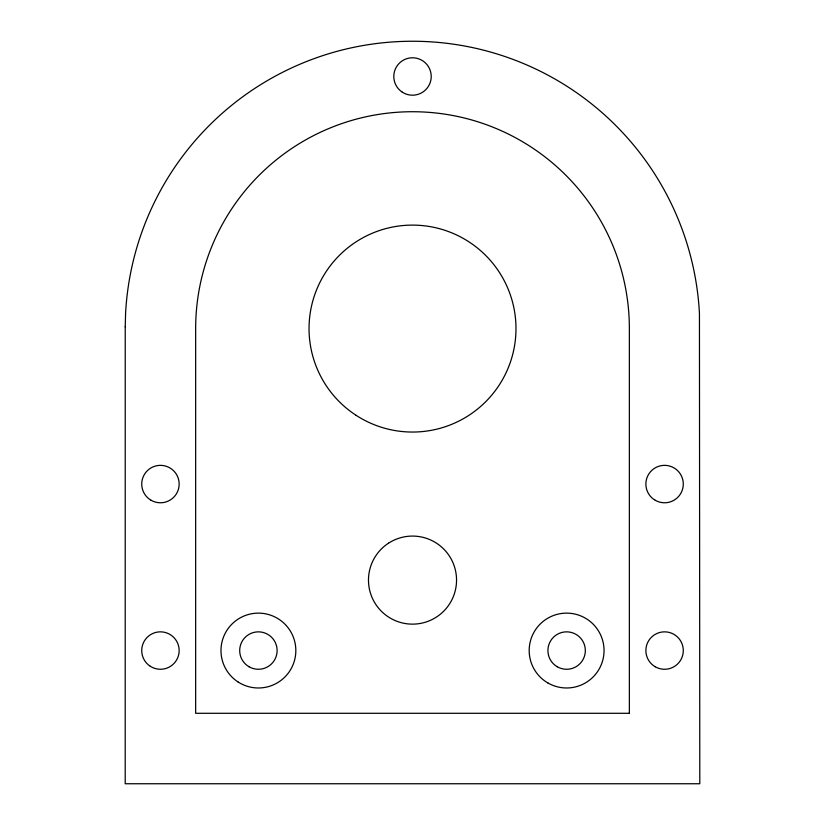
<?xml version="1.0" encoding="UTF-8"?>
<svg xmlns="http://www.w3.org/2000/svg" width="825" height="825" viewBox="0 0 825 825"><rect width="100%" height="100%" fill="white"/><g stroke="black" fill="none" stroke-linecap="round" stroke-linejoin="round"><path stroke-width="1.24" d="M125.235 326.731L125.204 783.75L699.796 783.75L699.445 313.541A287.327 287.327 0 0 0 412.51 41.25A287.327 287.327 0 0 0 125.575 313.541L125.235 326.731M388.534 543.18L386.636 544.479A44.034 44.034 0 0 0 379.789 609.572A44.034 44.034 0 0 0 445.232 609.572A44.034 44.034 0 0 0 438.395 544.479L436.497 543.18A44.034 44.034 0 0 0 388.534 543.18M629.362 713.295L195.659 713.295L195.659 328.577A216.851 216.851 0 0 1 412.51 111.726A216.851 216.851 0 0 1 629.362 328.577L629.362 713.295M402.322 92.183A18.717 18.717 0 0 0 431.197 77.468A18.717 18.717 0 0 0 404.013 59.812A18.717 18.717 0 0 0 402.322 92.183M557.267 666.765A18.717 18.717 0 0 0 585.337 650.554A18.717 18.717 0 0 0 557.267 634.353A18.717 18.717 0 0 0 557.267 666.765M249.047 666.765A18.717 18.717 0 0 0 277.118 650.554A18.717 18.717 0 0 0 249.047 634.353A18.717 18.717 0 0 0 249.047 666.765M150.243 666.249A18.717 18.717 0 0 0 179.128 651.533A18.717 18.717 0 0 0 151.944 633.878A18.717 18.717 0 0 0 150.243 666.249M655.225 666.765A18.717 18.717 0 0 0 683.296 650.554A18.717 18.717 0 0 0 655.225 634.353A18.717 18.717 0 0 0 655.225 666.765M356.153 415.357A103.476 103.476 0 0 0 515.842 333.991A103.476 103.476 0 0 0 365.537 236.383A103.476 103.476 0 0 0 356.153 415.357M151.088 500.27A18.717 18.717 0 0 0 179.159 484.058A18.717 18.717 0 0 0 151.088 467.858A18.717 18.717 0 0 0 151.088 500.27M655.225 500.27A18.717 18.717 0 0 0 683.296 484.058A18.717 18.717 0 0 0 655.225 467.858A18.717 18.717 0 0 0 655.225 500.27M547.903 682.966A37.424 37.424 0 0 0 604.044 650.554A37.424 37.424 0 0 0 547.903 618.142A37.424 37.424 0 0 0 547.903 682.966M238.023 681.945A37.424 37.424 0 0 0 295.783 652.513A37.424 37.424 0 0 0 241.416 617.213A37.424 37.424 0 0 0 238.023 681.945"/></g></svg>
